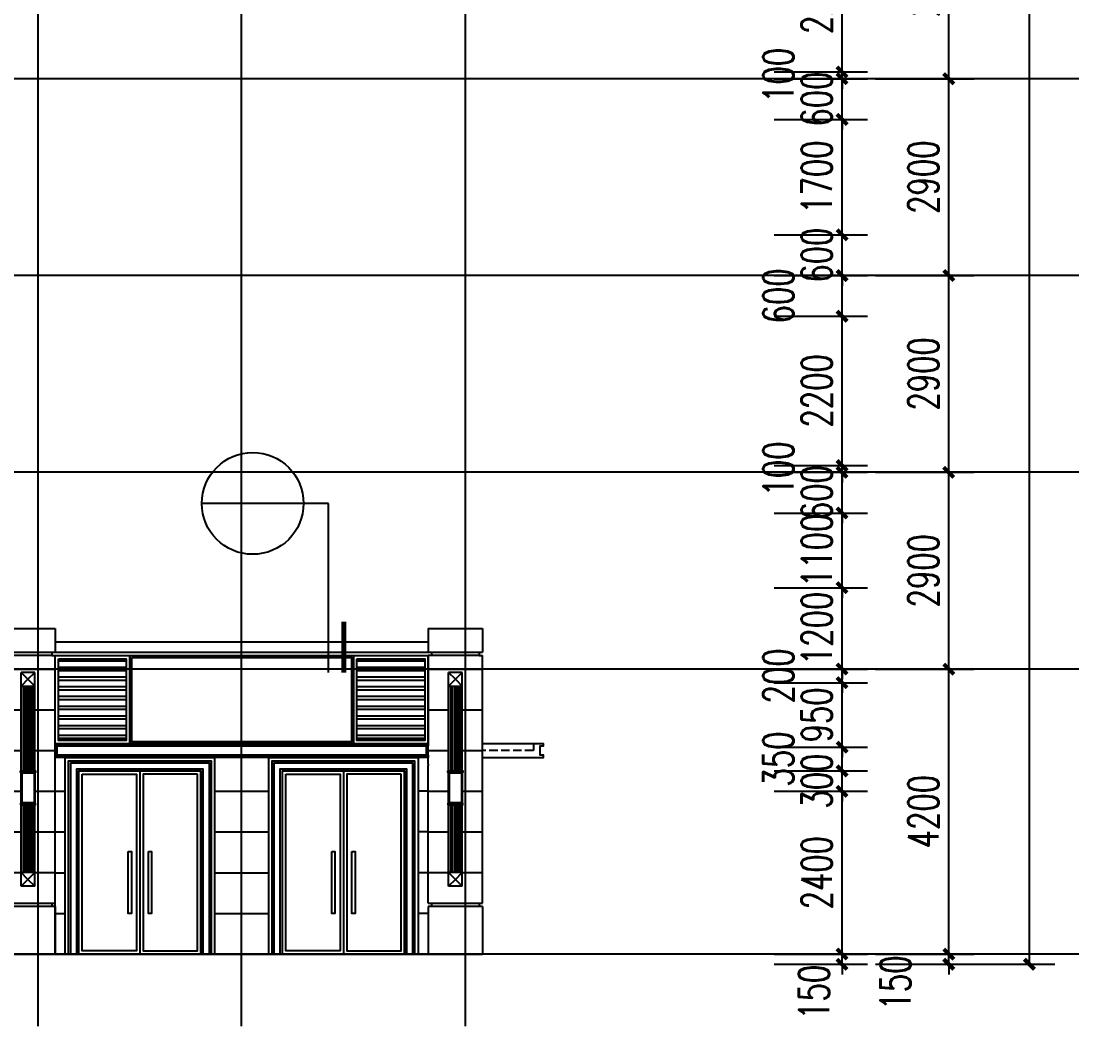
# Model space of a CAD drawing. Extents: x -59851 to 653804, y -249523 to 437614.
# Drawn here: x 232007 to 247598, y 363590 to 378337 of the extents above; entities that cross this region are included whole.
import ezdxf

# ---------------------------------------------------------------- set-up
doc = ezdxf.new("R2010")
doc.units = 0
doc.header["$LTSCALE"] = 1000
doc.header["$MEASUREMENT"] = 0
doc.linetypes.add('DASH', pattern=[0.35, 0.25, -0.1])
for name, color, linetype in [('A-材质分割线（横向）', 252, 'Continuous'), ('A-第三道尺寸线', 105, 'Continuous'), ('A-雨棚', 153, 'Continuous'), ('DIM_IDEN', 3, 'Continuous'), ('DOTE', 16, 'Continuous'), ('ELE-1', 41, 'Continuous'), ('ELE-2', 31, 'Continuous'), ('P-固定家具（悬空）', 142, 'Continuous'), ('PUB_DIM', 3, 'Continuous'), ('PUB_HATCH', 8, 'Continuous'), ('WINDOW', 4, 'Continuous')]:
    doc.layers.add(name, color=color, linetype=linetype)
doc.styles.add('_TCH_DIM_T3', font='SIMPLEX.shx', dxfattribs={"width": 0.705882, "bigfont": 'GBCBIG.shx'})
doc.dimstyles.new('_TCH_ARCH&&150', dxfattribs={"dimtxt": 446.25, "dimasz": 150, "dimexe": 375, "dimexo": 450, "dimgap": 150, "dimtad": 1, "dimdec": 0, "dimzin": 0, "dimdsep": 46, "dimtxsty": '_TCH_DIM_T3', "dimblk": 'ARCHTICK', "dimcen": 0.09, "dimclrt": 7, "dimazin": 2, "dimtfac": 1, "dimtdec": 0, "dimtix": 1, "dimtmove": 2, "dimatfit": 3, "dimfxl": 0, "dimtolj": 1, "dimtzin": 0, "dimarcsym": 0})

# ---------------------------------------------------------------- blocks, each defined once
blk = doc.blocks.new('_ArchTick')
at = {"color": 0, "linetype": 'ByBlock', "const_width": 0.4}
blk.add_lwpolyline([(-0.5, -0.5), (0.5, 0.5)], dxfattribs=at)
blk = doc.blocks.new('*D4312')
at = {"layer": 'A-第三道尺寸线', "color": 0, "lineweight": -2, "transparency": 16777216}
for p, q in [((243105, 379788), (244482, 379788)), ((244107, 377588), (244107, 379788)), ((243105, 377588), (244482, 377588))]:
    blk.add_line(p, q, dxfattribs=at)
at = {"layer": 'Defpoints', "color": 0, "transparency": 16777216}
for p in [(242655, 379788), (244107, 379788), (242655, 377588)]:
    blk.add_point(p, dxfattribs=at)
at = {"layer": 'A-第三道尺寸线', "color": 0, "lineweight": -2, "transparency": 16777216, "xscale": 150, "yscale": 150, "zscale": 150}
for p, rotation in [((244107, 379788), 90), ((244107, 377588), 270)]:
    blk.add_blockref('_ArchTick', p, dxfattribs=dict(at, rotation=rotation))
at = {"layer": 'A-第三道尺寸线', "color": 7, "transparency": 16777216, "insert": (243734, 378688), "char_height": 446.2, "attachment_point": 5, "rotation": 90, "style": '_TCH_DIM_T3'}
blk.add_mtext('\\A1;2200', dxfattribs=at)
blk = doc.blocks.new('*D4313')
at = {"layer": 'A-第三道尺寸线', "color": 0, "lineweight": -2, "transparency": 16777216}
for p, q in [((244107, 377588), (244107, 377738)), ((243105, 377588), (244482, 377588)), ((243105, 377488), (244482, 377488)), ((244107, 377488), (244107, 377588)), ((244107, 377488), (244107, 377338))]:
    blk.add_line(p, q, dxfattribs=at)
at = {"layer": 'Defpoints', "color": 0, "transparency": 16777216}
for p in [(242655, 377588), (242655, 377488), (244107, 377588)]:
    blk.add_point(p, dxfattribs=at)
at = {"layer": 'A-第三道尺寸线', "color": 0, "lineweight": -2, "transparency": 16777216, "xscale": 150, "yscale": 150, "zscale": 150}
for p, rotation in [((244107, 377588), 270), ((244107, 377488), 90)]:
    blk.add_blockref('_ArchTick', p, dxfattribs=dict(at, rotation=rotation))
at = {"layer": 'A-第三道尺寸线', "color": 7, "transparency": 16777216, "insert": (243169, 377538), "char_height": 446.2, "attachment_point": 5, "rotation": 90, "style": '_TCH_DIM_T3'}
blk.add_mtext('\\A1;100', dxfattribs=at)
blk = doc.blocks.new('*D4314')
at = {"layer": 'A-第三道尺寸线', "color": 0, "lineweight": -2, "transparency": 16777216}
for p, q in [((244107, 377488), (244107, 377638)), ((243105, 377488), (244482, 377488)), ((244107, 376888), (244107, 377488)), ((243105, 376888), (244482, 376888)), ((244107, 376888), (244107, 376738))]:
    blk.add_line(p, q, dxfattribs=at)
at = {"layer": 'Defpoints', "color": 0, "transparency": 16777216}
for p in [(242655, 377488), (244107, 377488), (242655, 376888)]:
    blk.add_point(p, dxfattribs=at)
at = {"layer": 'A-第三道尺寸线', "color": 0, "lineweight": -2, "transparency": 16777216, "xscale": 150, "yscale": 150, "zscale": 150}
for p, rotation in [((244107, 377488), 270), ((244107, 376888), 90)]:
    blk.add_blockref('_ArchTick', p, dxfattribs=dict(at, rotation=rotation))
at = {"layer": 'A-第三道尺寸线', "color": 7, "transparency": 16777216, "insert": (243734, 377188), "char_height": 446.2, "attachment_point": 5, "rotation": 90, "style": '_TCH_DIM_T3'}
blk.add_mtext('\\A1;600', dxfattribs=at)
blk = doc.blocks.new('*D4315')
at = {"layer": 'A-第三道尺寸线', "color": 0, "lineweight": -2, "transparency": 16777216}
for p, q in [((243105, 376888), (244482, 376888)), ((244107, 375188), (244107, 376888)), ((243105, 375188), (244482, 375188))]:
    blk.add_line(p, q, dxfattribs=at)
at = {"layer": 'Defpoints', "color": 0, "transparency": 16777216}
for p in [(242655, 376888), (244107, 376888), (242655, 375188)]:
    blk.add_point(p, dxfattribs=at)
at = {"layer": 'A-第三道尺寸线', "color": 0, "lineweight": -2, "transparency": 16777216, "xscale": 150, "yscale": 150, "zscale": 150}
for p, rotation in [((244107, 376888), 90), ((244107, 375188), 270)]:
    blk.add_blockref('_ArchTick', p, dxfattribs=dict(at, rotation=rotation))
at = {"layer": 'A-第三道尺寸线', "color": 7, "transparency": 16777216, "insert": (243734, 376038), "char_height": 446.2, "attachment_point": 5, "rotation": 90, "style": '_TCH_DIM_T3'}
blk.add_mtext('\\A1;1700', dxfattribs=at)
blk = doc.blocks.new('*D4316')
at = {"layer": 'A-第三道尺寸线', "color": 0, "lineweight": -2, "transparency": 16777216}
for p, q in [((244107, 375188), (244107, 375338)), ((243105, 375188), (244482, 375188)), ((244107, 374588), (244107, 375188)), ((243105, 374588), (244482, 374588)), ((244107, 374588), (244107, 374438))]:
    blk.add_line(p, q, dxfattribs=at)
at = {"layer": 'Defpoints', "color": 0, "transparency": 16777216}
for p in [(242655, 375188), (244107, 375188), (242655, 374588)]:
    blk.add_point(p, dxfattribs=at)
at = {"layer": 'A-第三道尺寸线', "color": 0, "lineweight": -2, "transparency": 16777216, "xscale": 150, "yscale": 150, "zscale": 150}
for p, rotation in [((244107, 375188), 270), ((244107, 374588), 90)]:
    blk.add_blockref('_ArchTick', p, dxfattribs=dict(at, rotation=rotation))
at = {"layer": 'A-第三道尺寸线', "color": 7, "transparency": 16777216, "insert": (243734, 374888), "char_height": 446.2, "attachment_point": 5, "rotation": 90, "style": '_TCH_DIM_T3'}
blk.add_mtext('\\A1;600', dxfattribs=at)
blk = doc.blocks.new('*D4317')
at = {"layer": 'A-第三道尺寸线', "color": 0, "lineweight": -2, "transparency": 16777216}
for p, q in [((243105, 374588), (244482, 374588)), ((244107, 373988), (244107, 374588)), ((243105, 373988), (244482, 373988))]:
    blk.add_line(p, q, dxfattribs=at)
at = {"layer": 'Defpoints', "color": 0, "transparency": 16777216}
for p in [(242655, 374588), (244107, 374588), (242655, 373988)]:
    blk.add_point(p, dxfattribs=at)
at = {"layer": 'A-第三道尺寸线', "color": 0, "lineweight": -2, "transparency": 16777216, "xscale": 150, "yscale": 150, "zscale": 150}
for p, rotation in [((244107, 374588), 90), ((244107, 373988), 270)]:
    blk.add_blockref('_ArchTick', p, dxfattribs=dict(at, rotation=rotation))
at = {"layer": 'A-第三道尺寸线', "color": 7, "transparency": 16777216, "insert": (243169, 374288), "char_height": 446.2, "attachment_point": 5, "rotation": 90, "style": '_TCH_DIM_T3'}
blk.add_mtext('\\A1;600', dxfattribs=at)
blk = doc.blocks.new('*D4318')
at = {"layer": 'A-第三道尺寸线', "color": 0, "lineweight": -2, "transparency": 16777216}
for p, q in [((243105, 373988), (244482, 373988)), ((244107, 371788), (244107, 373988)), ((243105, 371788), (244482, 371788))]:
    blk.add_line(p, q, dxfattribs=at)
at = {"layer": 'Defpoints', "color": 0, "transparency": 16777216}
for p in [(242655, 373988), (244107, 373988), (242655, 371788)]:
    blk.add_point(p, dxfattribs=at)
at = {"layer": 'A-第三道尺寸线', "color": 0, "lineweight": -2, "transparency": 16777216, "xscale": 150, "yscale": 150, "zscale": 150}
for p, rotation in [((244107, 373988), 90), ((244107, 371788), 270)]:
    blk.add_blockref('_ArchTick', p, dxfattribs=dict(at, rotation=rotation))
at = {"layer": 'A-第三道尺寸线', "color": 7, "transparency": 16777216, "insert": (243734, 372888), "char_height": 446.2, "attachment_point": 5, "rotation": 90, "style": '_TCH_DIM_T3'}
blk.add_mtext('\\A1;2200', dxfattribs=at)
blk = doc.blocks.new('*D4319')
at = {"layer": 'A-第三道尺寸线', "color": 0, "lineweight": -2, "transparency": 16777216}
for p, q in [((244107, 371788), (244107, 371938)), ((243105, 371788), (244482, 371788)), ((243105, 371688), (244482, 371688)), ((244107, 371688), (244107, 371788)), ((244107, 371688), (244107, 371538))]:
    blk.add_line(p, q, dxfattribs=at)
at = {"layer": 'Defpoints', "color": 0, "transparency": 16777216}
for p in [(242655, 371788), (242655, 371688), (244107, 371788)]:
    blk.add_point(p, dxfattribs=at)
at = {"layer": 'A-第三道尺寸线', "color": 0, "lineweight": -2, "transparency": 16777216, "xscale": 150, "yscale": 150, "zscale": 150}
for p, rotation in [((244107, 371788), 270), ((244107, 371688), 90)]:
    blk.add_blockref('_ArchTick', p, dxfattribs=dict(at, rotation=rotation))
at = {"layer": 'A-第三道尺寸线', "color": 7, "transparency": 16777216, "insert": (243169, 371738), "char_height": 446.2, "attachment_point": 5, "rotation": 90, "style": '_TCH_DIM_T3'}
blk.add_mtext('\\A1;100', dxfattribs=at)
blk = doc.blocks.new('*D4320')
at = {"layer": 'A-第三道尺寸线', "color": 0, "lineweight": -2, "transparency": 16777216}
for p, q in [((244107, 371688), (244107, 371838)), ((243105, 371688), (244482, 371688)), ((244107, 371088), (244107, 371688)), ((243105, 371088), (244482, 371088)), ((244107, 371088), (244107, 370938))]:
    blk.add_line(p, q, dxfattribs=at)
at = {"layer": 'Defpoints', "color": 0, "transparency": 16777216}
for p in [(242655, 371688), (244107, 371688), (242655, 371088)]:
    blk.add_point(p, dxfattribs=at)
at = {"layer": 'A-第三道尺寸线', "color": 0, "lineweight": -2, "transparency": 16777216, "xscale": 150, "yscale": 150, "zscale": 150}
for p, rotation in [((244107, 371688), 270), ((244107, 371088), 90)]:
    blk.add_blockref('_ArchTick', p, dxfattribs=dict(at, rotation=rotation))
at = {"layer": 'A-第三道尺寸线', "color": 7, "transparency": 16777216, "insert": (243734, 371388), "char_height": 446.2, "attachment_point": 5, "rotation": 90, "style": '_TCH_DIM_T3'}
blk.add_mtext('\\A1;600', dxfattribs=at)
blk = doc.blocks.new('*D4321')
at = {"layer": 'A-第三道尺寸线', "color": 0, "lineweight": -2, "transparency": 16777216}
for p, q in [((244107, 371088), (244107, 371238)), ((243105, 371088), (244482, 371088)), ((244107, 369988), (244107, 371088)), ((243105, 369988), (244482, 369988)), ((244107, 369988), (244107, 369838))]:
    blk.add_line(p, q, dxfattribs=at)
at = {"layer": 'Defpoints', "color": 0, "transparency": 16777216}
for p in [(242655, 371088), (244107, 371088), (242655, 369988)]:
    blk.add_point(p, dxfattribs=at)
at = {"layer": 'A-第三道尺寸线', "color": 0, "lineweight": -2, "transparency": 16777216, "xscale": 150, "yscale": 150, "zscale": 150}
for p, rotation in [((244107, 371088), 270), ((244107, 369988), 90)]:
    blk.add_blockref('_ArchTick', p, dxfattribs=dict(at, rotation=rotation))
at = {"layer": 'A-第三道尺寸线', "color": 7, "transparency": 16777216, "insert": (243734, 370538), "char_height": 446.2, "attachment_point": 5, "rotation": 90, "style": '_TCH_DIM_T3'}
blk.add_mtext('\\A1;1100', dxfattribs=at)
blk = doc.blocks.new('*D4322')
at = {"layer": 'A-第三道尺寸线', "color": 0, "lineweight": -2, "transparency": 16777216}
for p, q in [((244107, 369988), (244107, 370138)), ((243105, 369988), (244482, 369988)), ((244107, 368788), (244107, 369988)), ((243105, 368788), (244482, 368788)), ((244107, 368788), (244107, 368638))]:
    blk.add_line(p, q, dxfattribs=at)
at = {"layer": 'Defpoints', "color": 0, "transparency": 16777216}
for p in [(242655, 369988), (244107, 369988), (242655, 368788)]:
    blk.add_point(p, dxfattribs=at)
at = {"layer": 'A-第三道尺寸线', "color": 0, "lineweight": -2, "transparency": 16777216, "xscale": 150, "yscale": 150, "zscale": 150}
for p, rotation in [((244107, 369988), 270), ((244107, 368788), 90)]:
    blk.add_blockref('_ArchTick', p, dxfattribs=dict(at, rotation=rotation))
at = {"layer": 'A-第三道尺寸线', "color": 7, "transparency": 16777216, "insert": (243734, 369388), "char_height": 446.2, "attachment_point": 5, "rotation": 90, "style": '_TCH_DIM_T3'}
blk.add_mtext('\\A1;1200', dxfattribs=at)
blk = doc.blocks.new('*D4323')
at = {"layer": 'A-第三道尺寸线', "color": 0, "lineweight": -2, "transparency": 16777216}
for p, q in [((244107, 368788), (244107, 368938)), ((243105, 368788), (244482, 368788)), ((244107, 368588), (244107, 368788)), ((243105, 368588), (244482, 368588)), ((244107, 368588), (244107, 368438))]:
    blk.add_line(p, q, dxfattribs=at)
at = {"layer": 'Defpoints', "color": 0, "transparency": 16777216}
for p in [(242655, 368788), (244107, 368788), (242655, 368588)]:
    blk.add_point(p, dxfattribs=at)
at = {"layer": 'A-第三道尺寸线', "color": 0, "lineweight": -2, "transparency": 16777216, "xscale": 150, "yscale": 150, "zscale": 150}
for p, rotation in [((244107, 368788), 270), ((244107, 368588), 90)]:
    blk.add_blockref('_ArchTick', p, dxfattribs=dict(at, rotation=rotation))
at = {"layer": 'A-第三道尺寸线', "color": 7, "transparency": 16777216, "insert": (243169, 368688), "char_height": 446.2, "attachment_point": 5, "rotation": 90, "style": '_TCH_DIM_T3'}
blk.add_mtext('\\A1;200', dxfattribs=at)
blk = doc.blocks.new('*D4324')
at = {"layer": 'A-第三道尺寸线', "color": 0, "lineweight": -2, "transparency": 16777216}
for p, q in [((244107, 368588), (244107, 368738)), ((243105, 368588), (244482, 368588)), ((244107, 367638), (244107, 368588)), ((243105, 367638), (244482, 367638)), ((244107, 367638), (244107, 367488))]:
    blk.add_line(p, q, dxfattribs=at)
at = {"layer": 'Defpoints', "color": 0, "transparency": 16777216}
for p in [(242655, 368588), (244107, 368588), (242655, 367638)]:
    blk.add_point(p, dxfattribs=at)
at = {"layer": 'A-第三道尺寸线', "color": 0, "lineweight": -2, "transparency": 16777216, "xscale": 150, "yscale": 150, "zscale": 150}
for p, rotation in [((244107, 368588), 270), ((244107, 367638), 90)]:
    blk.add_blockref('_ArchTick', p, dxfattribs=dict(at, rotation=rotation))
at = {"layer": 'A-第三道尺寸线', "color": 7, "transparency": 16777216, "insert": (243734, 368113), "char_height": 446.2, "attachment_point": 5, "rotation": 90, "style": '_TCH_DIM_T3'}
blk.add_mtext('\\A1;950', dxfattribs=at)
blk = doc.blocks.new('*D4325')
at = {"layer": 'A-第三道尺寸线', "color": 0, "lineweight": -2, "transparency": 16777216}
for p, q in [((243105, 367638), (244482, 367638)), ((244107, 367288), (244107, 367638)), ((243105, 367288), (244482, 367288))]:
    blk.add_line(p, q, dxfattribs=at)
at = {"layer": 'Defpoints', "color": 0, "transparency": 16777216}
for p in [(242655, 367638), (244107, 367638), (242655, 367288)]:
    blk.add_point(p, dxfattribs=at)
at = {"layer": 'A-第三道尺寸线', "color": 0, "lineweight": -2, "transparency": 16777216, "xscale": 150, "yscale": 150, "zscale": 150}
for p, rotation in [((244107, 367638), 90), ((244107, 367288), 270)]:
    blk.add_blockref('_ArchTick', p, dxfattribs=dict(at, rotation=rotation))
at = {"layer": 'A-第三道尺寸线', "color": 7, "transparency": 16777216, "insert": (243169, 367463), "char_height": 446.2, "attachment_point": 5, "rotation": 90, "style": '_TCH_DIM_T3'}
blk.add_mtext('\\A1;350', dxfattribs=at)
blk = doc.blocks.new('*D4326')
at = {"layer": 'A-第三道尺寸线', "color": 0, "lineweight": -2, "transparency": 16777216}
for p, q in [((244107, 367288), (244107, 367438)), ((243105, 367288), (244482, 367288)), ((244107, 366988), (244107, 367288)), ((243105, 366988), (244482, 366988)), ((244107, 366988), (244107, 366838))]:
    blk.add_line(p, q, dxfattribs=at)
at = {"layer": 'Defpoints', "color": 0, "transparency": 16777216}
for p in [(242655, 367288), (244107, 367288), (242655, 366988)]:
    blk.add_point(p, dxfattribs=at)
at = {"layer": 'A-第三道尺寸线', "color": 0, "lineweight": -2, "transparency": 16777216, "xscale": 150, "yscale": 150, "zscale": 150}
for p, rotation in [((244107, 367288), 270), ((244107, 366988), 90)]:
    blk.add_blockref('_ArchTick', p, dxfattribs=dict(at, rotation=rotation))
at = {"layer": 'A-第三道尺寸线', "color": 7, "transparency": 16777216, "insert": (243734, 367138), "char_height": 446.2, "attachment_point": 5, "rotation": 90, "style": '_TCH_DIM_T3'}
blk.add_mtext('\\A1;300', dxfattribs=at)
blk = doc.blocks.new('*D4327')
at = {"layer": 'A-第三道尺寸线', "color": 0, "lineweight": -2, "transparency": 16777216}
for p, q in [((243105, 366988), (244482, 366988)), ((244107, 364588), (244107, 366988)), ((243105, 364588), (244482, 364588))]:
    blk.add_line(p, q, dxfattribs=at)
at = {"layer": 'Defpoints', "color": 0, "transparency": 16777216}
for p in [(242655, 366988), (244107, 366988), (242655, 364588)]:
    blk.add_point(p, dxfattribs=at)
at = {"layer": 'A-第三道尺寸线', "color": 0, "lineweight": -2, "transparency": 16777216, "xscale": 150, "yscale": 150, "zscale": 150}
for p, rotation in [((244107, 366988), 90), ((244107, 364588), 270)]:
    blk.add_blockref('_ArchTick', p, dxfattribs=dict(at, rotation=rotation))
at = {"layer": 'A-第三道尺寸线', "color": 7, "transparency": 16777216, "insert": (243734, 365788), "char_height": 446.2, "attachment_point": 5, "rotation": 90, "style": '_TCH_DIM_T3'}
blk.add_mtext('\\A1;2400', dxfattribs=at)
blk = doc.blocks.new('*D4328')
at = {"layer": 'A-第三道尺寸线', "color": 0, "lineweight": -2, "transparency": 16777216}
for p, q in [((244107, 364588), (244107, 364738)), ((243105, 364588), (244482, 364588)), ((244107, 364438), (244107, 364588)), ((243105, 364438), (244482, 364438)), ((244107, 364438), (244107, 364288))]:
    blk.add_line(p, q, dxfattribs=at)
at = {"layer": 'Defpoints', "color": 0, "transparency": 16777216}
for p in [(242655, 364588), (244107, 364588), (242655, 364438)]:
    blk.add_point(p, dxfattribs=at)
at = {"layer": 'A-第三道尺寸线', "color": 0, "lineweight": -2, "transparency": 16777216, "xscale": 150, "yscale": 150, "zscale": 150}
for p, rotation in [((244107, 364588), 270), ((244107, 364438), 90)]:
    blk.add_blockref('_ArchTick', p, dxfattribs=dict(at, rotation=rotation))
at = {"layer": 'A-第三道尺寸线', "color": 7, "transparency": 16777216, "insert": (243694, 364025), "char_height": 446.2, "attachment_point": 5, "rotation": 90, "style": '_TCH_DIM_T3'}
blk.add_mtext('\\A1;150', dxfattribs=at)
blk = doc.blocks.new('*D4329')
at = {"layer": 'Defpoints', "color": 0, "transparency": 16777216}
for p in [(245270, 419288), (246870, 419288), (245270, 364438)]:
    blk.add_point(p, dxfattribs=at)
at = {"layer": 'PUB_DIM', "color": 0, "lineweight": -2, "transparency": 16777216}
for p, q in [((245720, 419288), (247245, 419288)), ((246870, 364438), (246870, 419288)), ((245720, 364438), (247245, 364438))]:
    blk.add_line(p, q, dxfattribs=at)
at = {"layer": 'PUB_DIM', "color": 0, "lineweight": -2, "transparency": 16777216, "xscale": 150, "yscale": 150, "zscale": 150}
for p, rotation in [((246870, 419288), 90), ((246870, 364438), 270)]:
    blk.add_blockref('_ArchTick', p, dxfattribs=dict(at, rotation=rotation))
at = {"layer": 'PUB_DIM', "color": 7, "transparency": 16777216, "insert": (246496, 391863), "char_height": 446.2, "attachment_point": 5, "rotation": 90, "style": '_TCH_DIM_T3'}
blk.add_mtext('\\A1;54850', dxfattribs=at)
blk = doc.blocks.new('*D4344')
at = {"layer": 'Defpoints', "color": 0, "transparency": 16777216}
for p in [(244150, 380388), (245680, 380388), (244150, 377488)]:
    blk.add_point(p, dxfattribs=at)
at = {"layer": 'PUB_DIM', "color": 0, "lineweight": -2, "transparency": 16777216}
for p, q in [((244600, 380388), (246055, 380388)), ((245680, 377488), (245680, 380388)), ((244600, 377488), (246055, 377488))]:
    blk.add_line(p, q, dxfattribs=at)
at = {"layer": 'PUB_DIM', "color": 0, "lineweight": -2, "transparency": 16777216, "xscale": 150, "yscale": 150, "zscale": 150}
for p, rotation in [((245680, 380388), 90), ((245680, 377488), 270)]:
    blk.add_blockref('_ArchTick', p, dxfattribs=dict(at, rotation=rotation))
at = {"layer": 'PUB_DIM', "color": 7, "transparency": 16777216, "insert": (245307, 378938), "char_height": 446.2, "attachment_point": 5, "rotation": 90, "style": '_TCH_DIM_T3'}
blk.add_mtext('\\A1;2900', dxfattribs=at)
blk = doc.blocks.new('*D4345')
at = {"layer": 'Defpoints', "color": 0, "transparency": 16777216}
for p in [(244150, 377488), (245680, 377488), (244150, 374588)]:
    blk.add_point(p, dxfattribs=at)
at = {"layer": 'PUB_DIM', "color": 0, "lineweight": -2, "transparency": 16777216}
for p, q in [((244600, 377488), (246055, 377488)), ((245680, 374588), (245680, 377488)), ((244600, 374588), (246055, 374588))]:
    blk.add_line(p, q, dxfattribs=at)
at = {"layer": 'PUB_DIM', "color": 0, "lineweight": -2, "transparency": 16777216, "xscale": 150, "yscale": 150, "zscale": 150}
for p, rotation in [((245680, 377488), 90), ((245680, 374588), 270)]:
    blk.add_blockref('_ArchTick', p, dxfattribs=dict(at, rotation=rotation))
at = {"layer": 'PUB_DIM', "color": 7, "transparency": 16777216, "insert": (245307, 376038), "char_height": 446.2, "attachment_point": 5, "rotation": 90, "style": '_TCH_DIM_T3'}
blk.add_mtext('\\A1;2900', dxfattribs=at)
blk = doc.blocks.new('*D4346')
at = {"layer": 'Defpoints', "color": 0, "transparency": 16777216}
for p in [(244150, 374588), (245680, 374588), (244150, 371688)]:
    blk.add_point(p, dxfattribs=at)
at = {"layer": 'PUB_DIM', "color": 0, "lineweight": -2, "transparency": 16777216}
for p, q in [((244600, 374588), (246055, 374588)), ((245680, 371688), (245680, 374588)), ((244600, 371688), (246055, 371688))]:
    blk.add_line(p, q, dxfattribs=at)
at = {"layer": 'PUB_DIM', "color": 0, "lineweight": -2, "transparency": 16777216, "xscale": 150, "yscale": 150, "zscale": 150}
for p, rotation in [((245680, 374588), 90), ((245680, 371688), 270)]:
    blk.add_blockref('_ArchTick', p, dxfattribs=dict(at, rotation=rotation))
at = {"layer": 'PUB_DIM', "color": 7, "transparency": 16777216, "insert": (245307, 373138), "char_height": 446.2, "attachment_point": 5, "rotation": 90, "style": '_TCH_DIM_T3'}
blk.add_mtext('\\A1;2900', dxfattribs=at)
blk = doc.blocks.new('*D4347')
at = {"layer": 'Defpoints', "color": 0, "transparency": 16777216}
for p in [(244150, 371688), (245680, 371688), (244150, 368788)]:
    blk.add_point(p, dxfattribs=at)
at = {"layer": 'PUB_DIM', "color": 0, "lineweight": -2, "transparency": 16777216}
for p, q in [((244600, 371688), (246055, 371688)), ((245680, 368788), (245680, 371688)), ((244600, 368788), (246055, 368788))]:
    blk.add_line(p, q, dxfattribs=at)
at = {"layer": 'PUB_DIM', "color": 0, "lineweight": -2, "transparency": 16777216, "xscale": 150, "yscale": 150, "zscale": 150}
for p, rotation in [((245680, 371688), 90), ((245680, 368788), 270)]:
    blk.add_blockref('_ArchTick', p, dxfattribs=dict(at, rotation=rotation))
at = {"layer": 'PUB_DIM', "color": 7, "transparency": 16777216, "insert": (245307, 370238), "char_height": 446.2, "attachment_point": 5, "rotation": 90, "style": '_TCH_DIM_T3'}
blk.add_mtext('\\A1;2900', dxfattribs=at)
blk = doc.blocks.new('*D4348')
at = {"layer": 'Defpoints', "color": 0, "transparency": 16777216}
for p in [(244150, 368788), (245680, 368788), (244150, 364588)]:
    blk.add_point(p, dxfattribs=at)
at = {"layer": 'PUB_DIM', "color": 0, "lineweight": -2, "transparency": 16777216}
for p, q in [((244600, 368788), (246055, 368788)), ((245680, 364588), (245680, 368788)), ((244600, 364588), (246055, 364588))]:
    blk.add_line(p, q, dxfattribs=at)
at = {"layer": 'PUB_DIM', "color": 0, "lineweight": -2, "transparency": 16777216, "xscale": 150, "yscale": 150, "zscale": 150}
for p, rotation in [((245680, 368788), 90), ((245680, 364588), 270)]:
    blk.add_blockref('_ArchTick', p, dxfattribs=dict(at, rotation=rotation))
at = {"layer": 'PUB_DIM', "color": 7, "transparency": 16777216, "insert": (245307, 366688), "char_height": 446.2, "attachment_point": 5, "rotation": 90, "style": '_TCH_DIM_T3'}
blk.add_mtext('\\A1;4200', dxfattribs=at)
blk = doc.blocks.new('*D4349')
at = {"layer": 'Defpoints', "color": 0, "transparency": 16777216}
for p in [(244150, 364588), (245680, 364588), (244150, 364438)]:
    blk.add_point(p, dxfattribs=at)
at = {"layer": 'PUB_DIM', "color": 0, "lineweight": -2, "transparency": 16777216}
for p, q in [((245680, 364588), (245680, 364738)), ((244600, 364588), (246055, 364588)), ((245680, 364438), (245680, 364588)), ((244600, 364438), (246055, 364438)), ((245680, 364438), (245680, 364288))]:
    blk.add_line(p, q, dxfattribs=at)
at = {"layer": 'PUB_DIM', "color": 0, "lineweight": -2, "transparency": 16777216, "xscale": 150, "yscale": 150, "zscale": 150}
for p, rotation in [((245680, 364588), 270), ((245680, 364438), 90)]:
    blk.add_blockref('_ArchTick', p, dxfattribs=dict(at, rotation=rotation))
at = {"layer": 'PUB_DIM', "color": 7, "transparency": 16777216, "insert": (244895, 364163), "char_height": 446.2, "attachment_point": 5, "rotation": 90, "style": '_TCH_DIM_T3'}
blk.add_mtext('\\A1;150', dxfattribs=at)
blk = doc.blocks.new('qweerqqq')
at = {"layer": 'A-材质分割线（横向）'}
for p, q in [((-54711, 276912), (-53911, 276912)), ((-54711, 276312), (-54411, 276312)), ((-54211, 276312), (-53911, 276312)), ((-54711, 275712), (-54411, 275712)), ((-54211, 275712), (-53911, 275712)), ((-54711, 275112), (-54411, 275112)), ((-54211, 275112), (-53911, 275112)), ((-54711, 274512), (-54411, 274512)), ((-54211, 274512), (-53911, 274512)), ((-54711, 273912), (-54411, 273912)), ((-54211, 273912), (-53911, 273912))]:
    blk.add_line(p, q, dxfattribs=at)
at = {"layer": 'ELE-1'}
for p, q in [((-54711, 277512), (-53911, 277512)), ((-54711, 277512), (-54711, 277162)), ((-53911, 277512), (-53911, 277162)), ((-54711, 277162), (-54661, 277162)), ((-54661, 277112), (-54711, 277112)), ((-54711, 276912), (-54711, 277112)), ((-54661, 277162), (-54661, 277112)), ((-54661, 277162), (-53961, 277162)), ((-53961, 277112), (-54661, 277112)), ((-53961, 277162), (-53961, 277112)), ((-53961, 277162), (-53911, 277162)), ((-53961, 277112), (-53911, 277112)), ((-53911, 276912), (-53911, 277112)), ((-54711, 276312), (-54711, 276912)), ((-53911, 276312), (-53911, 276912)), ((-54311, 276762), (-54411, 276862)), ((-54211, 276862), (-54411, 276862)), ((-54411, 276662), (-54411, 276862)), ((-54311, 276762), (-54411, 276662)), ((-54311, 276762), (-54211, 276862)), ((-54311, 276762), (-54211, 276662)), ((-54211, 276662), (-54211, 276862)), ((-54411, 276662), (-54376, 276662)), ((-54411, 276312), (-54411, 276662)), ((-54376, 276662), (-54356, 276662)), ((-54376, 275412), (-54376, 276662)), ((-54356, 276662), (-54321, 276662)), ((-54356, 276662), (-54356, 275412)), ((-54321, 276662), (-54301, 276662)), ((-54321, 275412), (-54321, 276662)), ((-54301, 276662), (-54266, 276662)), ((-54301, 276662), (-54301, 275412)), ((-54266, 276662), (-54246, 276662)), ((-54266, 275412), (-54266, 276662)), ((-54246, 276662), (-54211, 276662)), ((-54246, 276662), (-54246, 275412)), ((-54211, 276312), (-54211, 276662)), ((-54711, 275712), (-54711, 276312)), ((-54411, 275712), (-54411, 276312)), ((-54211, 275712), (-54211, 276312)), ((-53911, 275712), (-53911, 276312)), ((-54711, 275512), (-54711, 275712)), ((-54411, 275412), (-54411, 275712)), ((-54211, 275412), (-54211, 275712)), ((-53911, 275112), (-53911, 275712)), ((-54711, 275512), (-54711, 275492)), ((-54711, 275112), (-54711, 275492)), ((-54711, 274512), (-54711, 275112)), ((-53911, 274512), (-53911, 275112)), ((-54411, 273912), (-54411, 274912)), ((-54376, 273912), (-54376, 274912)), ((-54356, 274912), (-54356, 273912)), ((-54321, 273912), (-54321, 274912)), ((-54301, 274912), (-54301, 273912)), ((-54266, 273912), (-54266, 274912)), ((-54246, 274912), (-54246, 273912)), ((-54211, 273912), (-54211, 274912)), ((-54711, 273912), (-54711, 274512)), ((-53911, 273912), (-53911, 274512)), ((-54711, 273512), (-54711, 273912)), ((-54411, 273712), (-54411, 273912)), ((-54311, 273812), (-54411, 273912)), ((-54211, 273912), (-54411, 273912)), ((-54311, 273812), (-54411, 273712)), ((-54311, 273812), (-54211, 273912)), ((-54311, 273812), (-54211, 273712)), ((-54211, 273712), (-54211, 273912)), ((-53911, 273512), (-53911, 273912)), ((-54211, 273712), (-54411, 273712)), ((-54711, 273462), (-54711, 273512)), ((-54711, 273462), (-54661, 273462)), ((-54661, 273462), (-54661, 273412)), ((-54661, 273462), (-53961, 273462)), ((-53961, 273462), (-53961, 273412)), ((-53961, 273462), (-53911, 273462)), ((-53911, 273462), (-53911, 273512)), ((-54661, 273412), (-54711, 273412)), ((-54711, 273412), (-54711, 272712)), ((-53961, 273412), (-54661, 273412)), ((-53911, 273412), (-53961, 273412)), ((-53911, 273412), (-53911, 272712)), ((-54711, 272712), (-53911, 272712))]:
    blk.add_line(p, q, dxfattribs=at)
at = {"layer": 'P-固定家具（悬空）'}
for p, q in [((-54401, 275382), (-54401, 274942)), ((-54221, 275382), (-54221, 274942))]:
    blk.add_line(p, q, dxfattribs=at)
for points in [[(-54421, 275412), (-54201, 275412), (-54201, 275392), (-54421, 275392)], [(-54416, 275392), (-54206, 275392), (-54206, 275382), (-54416, 275382)], [(-54411, 275382), (-54211, 275382), (-54211, 274942), (-54411, 274942)], [(-54421, 274912), (-54201, 274912), (-54201, 274932), (-54421, 274932)], [(-54416, 274932), (-54206, 274932), (-54206, 274942), (-54416, 274942)]]:
    blk.add_lwpolyline(points, close=True, dxfattribs=at)

msp = doc.modelspace()

# ---------------------------------------------------------------- hatches: boundary and pattern name
at = {"layer": 'PUB_HATCH'}
h = msp.add_hatch(dxfattribs=at)
h.set_pattern_fill('ANSI32', color=256, scale=30, angle=135)
h.set_pattern_definition([(180, (301994.74, 91876.31), (-1e-14, -142.875), []), (180, (301947.11, 91923.94), (-1e-14, -142.875), [])])
h.paths.add_polyline_path([(232557.2, 368938.2), (233557.2, 368938.2), (233557.2, 367737.8), (232557.2, 367737.8)])
h = msp.add_hatch(dxfattribs=at)
h.set_pattern_fill('ANSI32', color=256, scale=30, angle=135)
h.set_pattern_definition([(180, (306394.74, 91876.31), (-1e-14, -142.875), []), (180, (306347.11, 91923.94), (-1e-14, -142.875), [])])
h.paths.add_polyline_path([(236957.2, 368938.2), (237957.2, 368938.2), (237957.2, 367737.8), (236957.2, 367737.8)])

# ---------------------------------------------------------------- linework, layer by layer
at = {"layer": 'A-材质分割线（横向）'}
for p, q in [((232507.2, 366987.8), (232657.2, 366987.8)), ((234857.2, 366987.8), (235657.2, 366987.8)), ((238007.2, 366987.8), (237857.2, 366987.8)), ((232507.2, 366387.8), (232657.2, 366387.8)), ((234857.2, 366387.8), (235657.2, 366387.8)), ((238007.2, 366387.8), (237857.2, 366387.8)), ((232507.2, 365787.8), (232657.2, 365787.8)), ((234857.2, 365787.8), (235657.2, 365787.8)), ((238007.2, 365787.8), (237857.2, 365787.8)), ((232507.2, 365187.8), (232657.2, 365187.8)), ((234857.2, 365187.8), (235657.2, 365187.8)), ((238007.2, 365187.8), (237857.2, 365187.8))]:
    msp.add_line(p, q, dxfattribs=at)
at = {"layer": 'A-雨棚'}
for points in [[(238807.2, 367487.8), (239707.2, 367487.8), (239707.2, 367517.8), (239657.2, 367517.8), (239657.2, 367657.8), (239707.2, 367657.8), (239707.2, 367687.8), (239557.2, 367687.8)], [(239557.2, 367687.8), (238807.2, 367687.8)]]:
    msp.add_lwpolyline(points, dxfattribs=at)
at = {"layer": 'A-雨棚', "linetype": 'DASH', "ltscale": 0.5}
msp.add_lwpolyline([(239557.2, 367687.8), (239557.2, 367587.8), (238807.2, 367587.8)], dxfattribs=at)
at = {"layer": 'DIM_IDEN'}
for p, q in [((236170.2, 371229.8), (234670.2, 371229.8)), ((236539.3, 371229.8), (236170.2, 371229.8)), ((236539.3, 368736), (236539.3, 371229.8))]:
    msp.add_line(p, q, dxfattribs=at)
at = {"layer": 'DIM_IDEN', "const_width": 75}
msp.add_lwpolyline([(236764.3, 368736), (236764.3, 369486)], dxfattribs=at)
at = {"layer": 'DIM_IDEN'}
msp.add_circle((235420.2, 371229.8), 750, dxfattribs=at)
at = {"layer": 'DOTE'}
for p, q in [((232257.2, 363523.9), (232257.2, 423848.2)), ((235257.2, 363523.9), (235257.2, 423848.2)), ((238557.2, 363523.9), (238557.2, 423848.2)), ((247597.5, 377487.8), (168416.9, 377487.8)), ((247597.5, 374587.8), (168416.9, 374587.8)), ((247597.5, 371687.8), (168416.9, 371687.8)), ((247597.5, 368787.8), (168416.9, 368787.8)), ((247597.5, 364587.8), (168416.9, 364587.8))]:
    msp.add_line(p, q, dxfattribs=at)
at = {"layer": 'ELE-1'}
for p, q in [((232507.2, 369187.8), (238007.2, 369187.8)), ((228257.2, 369038.2), (233757.2, 369038.2)), ((232507.2, 369038.2), (238007.2, 369038.2)), ((232007.2, 364587.8), (238007.2, 364587.8))]:
    msp.add_line(p, q, dxfattribs=at)
for points in [[(233607.2, 368988.2), (236907.2, 368988.2), (236907.2, 367687.8), (233607.2, 367687.8)], [(233637.2, 368958.2), (236877.2, 368958.2), (236877.2, 367717.8), (233637.2, 367717.8)]]:
    msp.add_lwpolyline(points, close=True, dxfattribs=at)
for points in [[(232507.2, 364587.8), (232507.2, 367487.8)], [(232657.2, 364587.8), (232657.2, 367487.8), (234857.2, 367487.8), (234857.2, 364587.8)], [(235657.2, 364587.8), (235657.2, 367487.8), (237857.2, 367487.8), (237857.2, 364587.8)], [(232707.2, 364587.8), (232707.2, 367437.8), (234807.2, 367437.8), (234807.2, 364587.8)], [(232737.2, 364587.8), (232737.2, 367407.8), (234777.2, 367407.8), (234777.2, 364587.8)], [(232827.2, 364587.8), (232827.2, 367317.8), (234687.2, 367317.8), (234687.2, 364587.8)], [(235707.2, 364587.8), (235707.2, 367437.8), (237807.2, 367437.8), (237807.2, 364587.8)], [(235737.2, 364587.8), (235737.2, 367407.8), (237777.2, 367407.8), (237777.2, 364587.8)], [(235827.2, 364587.8), (235827.2, 367317.8), (237687.2, 367317.8), (237687.2, 364587.8)], [(232857.2, 364587.8), (232857.2, 367287.8), (234657.2, 367287.8), (234657.2, 364587.8)], [(235857.2, 364587.8), (235857.2, 367287.8), (237657.2, 367287.8), (237657.2, 364587.8)]]:
    msp.add_lwpolyline(points, dxfattribs=at)
at = {"layer": 'ELE-2'}
for points in [[(232507.2, 367687.8), (238007.2, 367687.8), (238007.2, 367657.8), (232507.2, 367657.8)], [(232537.2, 367657.8), (237977.2, 367657.8), (237977.2, 367517.8), (232537.2, 367517.8)], [(232507.2, 367517.8), (238007.2, 367517.8), (238007.2, 367487.8), (232507.2, 367487.8)]]:
    msp.add_lwpolyline(points, close=True, dxfattribs=at)
at = {"layer": 'PUB_HATCH'}
for points in [[(232507.2, 368988.2), (233607.2, 368988.2), (233607.2, 367687.8), (232507.2, 367687.8)], [(232557.2, 368938.2), (233557.2, 368938.2), (233557.2, 367737.8), (232557.2, 367737.8)], [(236907.2, 368988.2), (238007.2, 368988.2), (238007.2, 367687.8), (236907.2, 367687.8)], [(236957.2, 368938.2), (237957.2, 368938.2), (237957.2, 367737.8), (236957.2, 367737.8)]]:
    msp.add_lwpolyline(points, close=True, dxfattribs=at)
at = {"layer": 'WINDOW'}
for points in [[(232857.2, 367287.8), (233757.2, 367287.8), (233757.2, 364587.8), (232857.2, 364587.8)], [(232907.2, 367237.8), (233707.2, 367237.8), (233707.2, 364637.8), (232907.2, 364637.8)], [(234657.2, 367287.8), (233757.2, 367287.8), (233757.2, 364587.8), (234657.2, 364587.8)], [(234607.2, 367237.8), (233807.2, 367237.8), (233807.2, 364637.8), (234607.2, 364637.8)], [(235857.2, 367287.8), (236757.2, 367287.8), (236757.2, 364587.8), (235857.2, 364587.8)], [(235907.2, 367237.8), (236707.2, 367237.8), (236707.2, 364637.8), (235907.2, 364637.8)], [(237657.2, 367287.8), (236757.2, 367287.8), (236757.2, 364587.8), (237657.2, 364587.8)], [(237607.2, 367237.8), (236807.2, 367237.8), (236807.2, 364637.8), (237607.2, 364637.8)], [(233585.5, 366099.6), (233632.2, 366099.6), (233632.2, 365187.8), (233585.5, 365187.8)], [(233882.2, 366099.6), (233928.9, 366099.6), (233928.9, 365187.8), (233882.2, 365187.8)], [(236585.5, 366099.6), (236632.2, 366099.6), (236632.2, 365187.8), (236585.5, 365187.8)], [(236882.2, 366099.6), (236928.9, 366099.6), (236928.9, 365187.8), (236882.2, 365187.8)]]:
    msp.add_lwpolyline(points, close=True, dxfattribs=at)

# ---------------------------------------------------------------- block references
for p in [(286418.2, 91876.3), (292718.2, 91876.3)]:
    msp.add_blockref('qweerqqq', p)

# ---------------------------------------------------------------- dimensions: what is measured, and where the dimension line sits
at = {"layer": 'A-第三道尺寸线'}
for p1, p2, picture, middle in [((242654.9, 377587.8), (242654.9, 379787.8), '*D4312', (243733.8, 378687.8)), ((242654.9, 376887.8), (242654.9, 377487.8), '*D4314', (243733.8, 377187.8)), ((242654.9, 375187.8), (242654.9, 376887.8), '*D4315', (243733.8, 376037.8)), ((242654.9, 374587.8), (242654.9, 375187.8), '*D4316', (243733.8, 374887.8)), ((242654.9, 371787.8), (242654.9, 373987.8), '*D4318', (243733.8, 372887.8)), ((242654.9, 371087.8), (242654.9, 371687.8), '*D4320', (243733.8, 371387.8)), ((242654.9, 369987.8), (242654.9, 371087.8), '*D4321', (243733.8, 370537.8)), ((242654.9, 368787.8), (242654.9, 369987.8), '*D4322', (243733.8, 369387.8)), ((242654.9, 367637.8), (242654.9, 368587.8), '*D4324', (243733.8, 368112.8)), ((242654.9, 366987.8), (242654.9, 367287.8), '*D4326', (243733.8, 367137.8)), ((242654.9, 364587.8), (242654.9, 366987.8), '*D4327', (243733.8, 365787.8))]:
    dim = msp.add_aligned_dim(p1=p1, p2=p2, distance=-1452.1, dimstyle='_TCH_ARCH&&150', dxfattribs=at)
    dim.commit()
    dim.dimension.update_dxf_attribs({"geometry": picture, "text_midpoint": middle})
for base, p1, p2, picture, middle in [((244107, 377587.8), (242654.9, 377487.8), (242654.9, 377587.8), '*D4313', (243169.5, 377537.8)), ((244107, 374587.8), (242654.9, 373987.8), (242654.9, 374587.8), '*D4317', (243169.5, 374287.8)), ((244107, 371787.8), (242654.9, 371687.8), (242654.9, 371787.8), '*D4319', (243169.5, 371737.8)), ((244107, 368787.8), (242654.9, 368587.8), (242654.9, 368787.8), '*D4323', (243169.5, 368687.8)), ((244107, 367637.8), (242654.9, 367287.8), (242654.9, 367637.8), '*D4325', (243169.5, 367462.8)), ((244107, 364587.8), (242654.9, 364437.8), (242654.9, 364587.8), '*D4328', (243694.5, 364025.3))]:
    dim = msp.add_linear_dim(base=base, p1=p1, p2=p2, angle=90, dimstyle='_TCH_ARCH&&150', dxfattribs=at)
    dim.commit()
    dim.dimension.update_dxf_attribs({"geometry": picture, "text_midpoint": middle, "dimtype": 161})
at = {"layer": 'PUB_DIM'}
for p1, p2, distance, picture, middle in [((245270.5, 364437.8), (245270.5, 419287.8), -1599, '*D4329', (246496.4, 391862.8)), ((244149.9, 377487.8), (244149.9, 380387.8), -1530.4, '*D4344', (245307.1, 378937.8)), ((244149.9, 374587.8), (244149.9, 377487.8), -1530.4, '*D4345', (245307.1, 376037.8)), ((244149.9, 371687.8), (244149.9, 374587.8), -1530.4, '*D4346', (245307.1, 373137.8)), ((244149.9, 368787.8), (244149.9, 371687.8), -1530.4, '*D4347', (245307.1, 370237.8)), ((244149.9, 364587.8), (244149.9, 368787.8), -1530.4, '*D4348', (245307.1, 366687.8))]:
    dim = msp.add_aligned_dim(p1=p1, p2=p2, distance=distance, dimstyle='_TCH_ARCH&&150', dxfattribs=at)
    dim.commit()
    dim.dimension.update_dxf_attribs({"geometry": picture, "text_midpoint": middle})
dim = msp.add_linear_dim(base=(245680.3, 364587.8), p1=(244149.9, 364437.8), p2=(244149.9, 364587.8), angle=90, dimstyle='_TCH_ARCH&&150', dxfattribs=at)
dim.commit()
dim.dimension.update_dxf_attribs({"geometry": '*D4349', "text_midpoint": (244895.1, 364162.8), "dimtype": 161})

doc.saveas('drawing.dxf')
